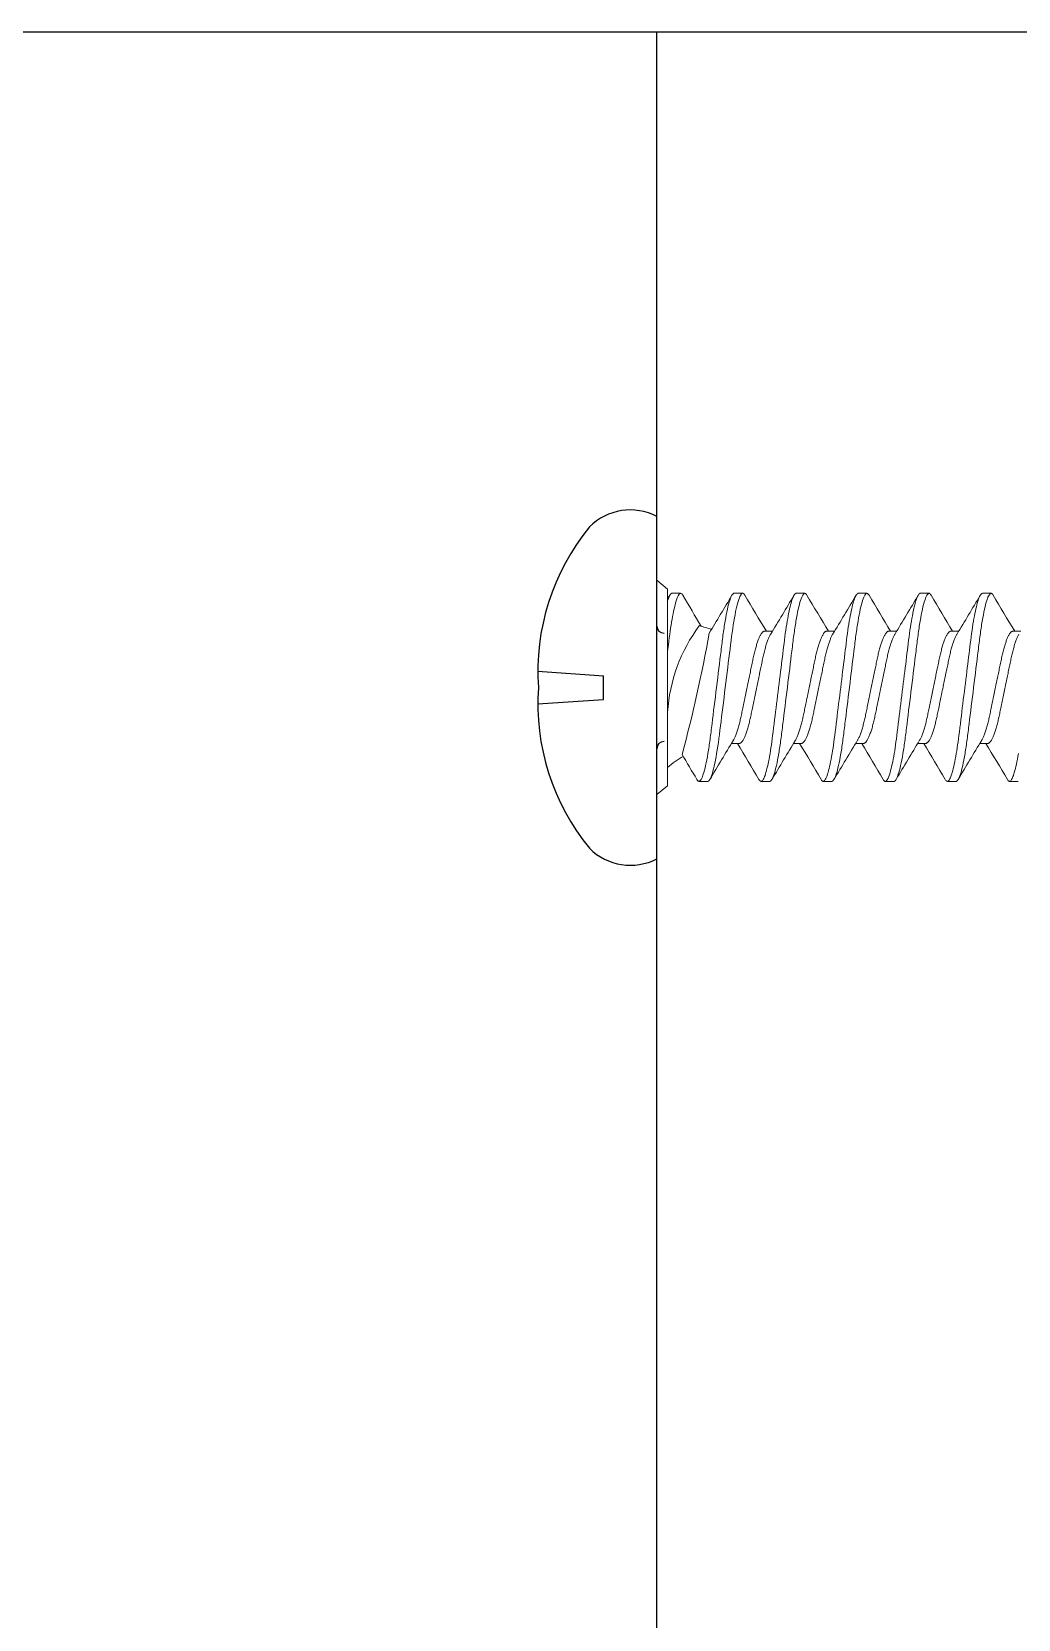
# Model space of a CAD drawing. Header units: inches. Extents: x 129892 to 140765, y 18172 to 24435.
# Drawn here: x 135132.7 to 135155.26, y 20788.06 to 20824.38 of the extents above; entities that cross this region are included whole.
import ezdxf

# ---------------------------------------------------------------- set-up
doc = ezdxf.new("R2010")
doc.units = ezdxf.units.IN
doc.header["$MEASUREMENT"] = 0

# ---------------------------------------------------------------- blocks, each defined once
blk = doc.blocks.new('A$C12DD3AAC')
for p, q in [((2.722, 5.47), (2.722, 7.975)), ((2.722, 2.664), (2.722, 5.47)), ((0, 4.435), (1.5, 4.334)), ((1.5, 3.789), (1.5, 4.334)), ((0, 3.687), (1.5, 3.789)), ((2.722, 0.147), (2.722, 2.664))]:
    blk.add_line(p, q)
at = {"color": 0, "linetype": 'Continuous', "lineweight": 0}
for p, q in [((2.965, 6.317), (2.722, 6.521)), ((2.965, 1.817), (2.965, 6.317)), ((2.965, 1.817), (2.722, 1.613))]:
    blk.add_line(p, q, dxfattribs=at)
at = {"color": 7, "linetype": 'Continuous', "lineweight": 15}
for p, q in [((3.065, 6.218), (3.265, 6.218)), ((4.485, 6.218), (4.685, 6.218)), ((5.905, 6.218), (6.105, 6.218)), ((7.325, 6.218), (7.525, 6.218)), ((8.745, 6.218), (8.945, 6.218)), ((10.165, 6.218), (10.365, 6.218)), ((2.965, 6.049), (2.965, 6.087)), ((2.965, 6.049), (2.965, 4.874)), ((5.185, 5.352), (5.366, 5.352)), ((6.605, 5.352), (6.786, 5.352)), ((8.025, 5.352), (8.206, 5.352)), ((9.445, 5.352), (9.626, 5.352)), ((10.865, 5.352), (11.046, 5.352)), ((2.965, 4.874), (2.965, 3.498)), ((4.605, 2.783), (4.425, 2.783)), ((6.025, 2.783), (5.845, 2.783)), ((7.445, 2.783), (7.265, 2.783)), ((8.865, 2.783), (8.685, 2.783)), ((10.285, 2.783), (10.105, 2.783)), ((3.885, 1.917), (3.685, 1.917)), ((5.305, 1.917), (5.105, 1.917)), ((6.725, 1.917), (6.525, 1.917)), ((8.145, 1.917), (7.945, 1.917)), ((9.565, 1.917), (9.365, 1.917)), ((10.985, 1.917), (10.785, 1.917))]:
    blk.add_line(p, q, dxfattribs=at)
for points in [[(5.057, 1.96), (5.065, 1.947), (5.075, 1.934), (5.086, 1.924), (5.096, 1.919), (5.105, 1.917), (5.115, 1.918), (5.124, 1.924), (5.134, 1.932), (5.144, 1.944), (5.154, 1.96), (5.165, 1.979), (5.175, 2.001), (5.185, 2.026), (5.195, 2.054), (5.206, 2.085), (5.216, 2.12), (5.228, 2.162), (5.24, 2.208), (5.251, 2.257), (5.263, 2.31), (5.275, 2.367), (5.286, 2.426), (5.298, 2.489), (5.309, 2.554), (5.32, 2.618), (5.33, 2.684), (5.34, 2.752), (5.35, 2.821), (5.359, 2.892), (5.369, 2.965), (5.38, 3.051), (5.391, 3.141), (5.402, 3.234), (5.414, 3.33), (5.425, 3.417), (5.436, 3.507), (5.447, 3.598), (5.459, 3.69), (5.47, 3.783), (5.482, 3.877), (5.494, 3.972), (5.505, 4.067), (5.517, 4.158), (5.528, 4.248), (5.539, 4.337), (5.55, 4.426), (5.561, 4.514), (5.572, 4.601), (5.582, 4.681), (5.591, 4.761), (5.601, 4.838), (5.611, 4.914), (5.62, 4.989), (5.63, 5.069), (5.639, 5.147), (5.649, 5.223), (5.659, 5.298), (5.669, 5.372), (5.68, 5.444), (5.691, 5.513), (5.702, 5.581), (5.713, 5.643), (5.724, 5.702), (5.735, 5.759), (5.746, 5.813), (5.757, 5.864), (5.768, 5.912), (5.778, 5.955), (5.789, 5.994), (5.8, 6.03), (5.81, 6.063), (5.82, 6.093), (5.832, 6.123), (5.843, 6.148), (5.854, 6.17), (5.865, 6.187), (5.875, 6.201), (5.886, 6.21), (5.896, 6.216), (5.905, 6.218), (5.905, 6.218)], [(6.477, 1.96), (6.485, 1.947), (6.495, 1.934), (6.506, 1.924), (6.516, 1.919), (6.525, 1.917), (6.535, 1.918), (6.544, 1.924), (6.554, 1.932), (6.564, 1.944), (6.574, 1.96), (6.585, 1.979), (6.595, 2.001), (6.605, 2.026), (6.615, 2.054), (6.626, 2.085), (6.636, 2.12), (6.648, 2.162), (6.66, 2.208), (6.671, 2.257), (6.683, 2.31), (6.695, 2.367), (6.706, 2.426), (6.718, 2.489), (6.729, 2.554), (6.74, 2.618), (6.75, 2.684), (6.76, 2.752), (6.77, 2.821), (6.779, 2.892), (6.789, 2.965), (6.8, 3.051), (6.811, 3.141), (6.822, 3.234), (6.834, 3.33), (6.845, 3.417), (6.856, 3.507), (6.867, 3.598), (6.879, 3.69), (6.89, 3.783), (6.902, 3.877), (6.914, 3.972), (6.925, 4.067), (6.937, 4.158), (6.948, 4.248), (6.959, 4.337), (6.97, 4.426), (6.981, 4.514), (6.992, 4.601), (7.002, 4.681), (7.011, 4.761), (7.021, 4.838), (7.031, 4.914), (7.04, 4.989), (7.05, 5.069), (7.059, 5.147), (7.069, 5.223), (7.079, 5.298), (7.089, 5.372), (7.1, 5.444), (7.111, 5.513), (7.122, 5.581), (7.133, 5.643), (7.144, 5.702), (7.155, 5.759), (7.166, 5.813), (7.177, 5.864), (7.188, 5.912), (7.198, 5.955), (7.209, 5.994), (7.22, 6.03), (7.23, 6.063), (7.24, 6.093), (7.252, 6.123), (7.263, 6.148), (7.274, 6.17), (7.285, 6.187), (7.295, 6.201), (7.306, 6.21), (7.316, 6.216), (7.325, 6.218), (7.325, 6.218)], [(7.897, 1.96), (7.905, 1.947), (7.915, 1.934), (7.926, 1.924), (7.936, 1.919), (7.945, 1.917), (7.955, 1.918), (7.964, 1.924), (7.974, 1.932), (7.984, 1.944), (7.994, 1.96), (8.005, 1.979), (8.015, 2.001), (8.025, 2.026), (8.035, 2.054), (8.046, 2.085), (8.056, 2.12), (8.068, 2.162), (8.08, 2.208), (8.091, 2.257), (8.103, 2.31), (8.115, 2.367), (8.126, 2.426), (8.138, 2.489), (8.149, 2.554), (8.16, 2.618), (8.17, 2.684), (8.18, 2.752), (8.19, 2.821), (8.199, 2.892), (8.209, 2.965), (8.22, 3.051), (8.231, 3.141), (8.242, 3.234), (8.254, 3.33), (8.265, 3.417), (8.276, 3.507), (8.287, 3.598), (8.299, 3.69), (8.31, 3.783), (8.322, 3.877), (8.334, 3.972), (8.345, 4.067), (8.357, 4.158), (8.368, 4.248), (8.379, 4.337), (8.39, 4.426), (8.401, 4.514), (8.412, 4.601), (8.422, 4.681), (8.431, 4.761), (8.441, 4.838), (8.451, 4.914), (8.46, 4.989), (8.47, 5.069), (8.479, 5.147), (8.489, 5.223), (8.499, 5.298), (8.509, 5.372), (8.52, 5.444), (8.531, 5.513), (8.542, 5.581), (8.553, 5.643), (8.564, 5.702), (8.575, 5.759), (8.586, 5.813), (8.597, 5.864), (8.608, 5.912), (8.618, 5.955), (8.629, 5.994), (8.64, 6.03), (8.65, 6.063), (8.66, 6.093), (8.672, 6.123), (8.683, 6.148), (8.694, 6.17), (8.705, 6.187), (8.715, 6.201), (8.726, 6.21), (8.736, 6.216), (8.745, 6.218), (8.745, 6.218)], [(9.317, 1.96), (9.325, 1.947), (9.336, 1.934), (9.346, 1.924), (9.356, 1.919), (9.365, 1.917), (9.375, 1.918), (9.384, 1.924), (9.394, 1.932), (9.404, 1.944), (9.414, 1.96), (9.425, 1.979), (9.435, 2.001), (9.445, 2.026), (9.455, 2.054), (9.466, 2.085), (9.476, 2.12), (9.488, 2.162), (9.5, 2.208), (9.511, 2.257), (9.523, 2.31), (9.535, 2.367), (9.546, 2.426), (9.558, 2.489), (9.569, 2.554), (9.58, 2.618), (9.59, 2.684), (9.6, 2.752), (9.61, 2.821), (9.619, 2.892), (9.629, 2.965), (9.64, 3.051), (9.651, 3.141), (9.662, 3.234), (9.674, 3.33), (9.685, 3.417), (9.696, 3.507), (9.707, 3.598), (9.719, 3.69), (9.73, 3.783), (9.742, 3.877), (9.754, 3.972), (9.765, 4.067), (9.777, 4.158), (9.788, 4.248), (9.799, 4.337), (9.81, 4.426), (9.821, 4.514), (9.832, 4.601), (9.842, 4.681), (9.851, 4.761), (9.861, 4.838), (9.871, 4.914), (9.88, 4.989), (9.89, 5.069), (9.899, 5.147), (9.909, 5.223), (9.919, 5.298), (9.929, 5.372), (9.94, 5.444), (9.951, 5.513), (9.962, 5.581), (9.973, 5.643), (9.984, 5.702), (9.995, 5.759), (10.006, 5.813), (10.017, 5.864), (10.028, 5.912), (10.038, 5.955), (10.049, 5.994), (10.06, 6.03), (10.07, 6.063), (10.08, 6.093), (10.092, 6.123), (10.103, 6.148), (10.114, 6.17), (10.125, 6.187), (10.136, 6.201), (10.146, 6.21), (10.156, 6.216), (10.165, 6.218), (10.165, 6.218)], [(10.737, 1.96), (10.745, 1.947), (10.756, 1.934), (10.766, 1.924), (10.776, 1.919), (10.785, 1.917), (10.795, 1.918), (10.804, 1.924), (10.814, 1.932), (10.824, 1.944), (10.834, 1.96), (10.845, 1.979), (10.855, 2.001), (10.865, 2.026), (10.875, 2.054), (10.886, 2.085), (10.896, 2.12), (10.908, 2.162), (10.92, 2.208), (10.931, 2.257), (10.943, 2.31), (10.955, 2.367), (10.966, 2.426), (10.978, 2.489), (10.989, 2.554)]]:
    blk.add_lwpolyline(points, dxfattribs=at)
for centre, radius, start, end in [((2.114, 6.811), 1.314, 62.4049, 135.1777), ((5.188, 4.44), 5.188, 140.5463, 184.1889), ((2.885, 5.47), 0.163, 180, 270), ((5.188, 3.682), 5.188, 175.8111, 219.4537), ((2.885, 2.664), 0.163, 90, 180), ((2.114, 1.311), 1.314, 224.8223, 297.5951)]:
    blk.add_arc(centre, radius, start, end)
for centre, radius, start, end in [((-96.02, 64.522), 114.946, 329.44504, 329.49554), ((69.199, 44.91), 76.428, 210.45286, 211.07282), ((-52.838, 39.804), 66.418, 328.70673, 329.58031), ((64.356, 41.196), 69.146, 210.42988, 211.2238), ((-49.013, 38.372), 63.619, 328.65536, 329.59576), ((66.481, 41.617), 69.967, 210.43448, 211.21919), ((-47.593, 38.372), 63.619, 328.65536, 329.59576), ((67.901, 41.617), 69.967, 210.43448, 211.21919), ((-46.173, 38.372), 63.619, 328.65536, 329.59576), ((69.321, 41.617), 69.967, 210.43448, 211.21919), ((-44.753, 38.372), 63.619, 328.65536, 329.59576), ((70.741, 41.617), 69.967, 210.43448, 211.21919), ((6.677, 3.259), 3.719, 143.3706, 176.3086), ((4.435, 7.592), 2.24, 250.6363, 258.1346), ((-27.139, 10.806), 31.54, 344.7932, 349.955), ((58.802, -30.236), 63.616, 148.65534, 149.59579), ((-54.567, -33.063), 69.149, 30.4299, 31.22378), ((61.288, -30.873), 64.858, 148.66434, 149.58679), ((-53.147, -33.063), 69.149, 30.4299, 31.22378), ((62.708, -30.873), 64.858, 148.66434, 149.58679), ((-51.727, -33.063), 69.149, 30.4299, 31.22378), ((64.128, -30.873), 64.858, 148.66434, 149.58679), ((-50.307, -33.063), 69.149, 30.4299, 31.22378), ((65.548, -30.873), 64.858, 148.66434, 149.58679), ((-48.887, -33.063), 69.149, 30.4299, 31.22378), ((4.435, 0.543), 2.24, 119.7458, 131), ((-68.22, -40.313), 83.369, 30.46834, 30.92641)]:
    blk.add_arc(centre, radius, start, end, dxfattribs=at)
for points, knots in [([(2.965, 4.874), (2.994, 5.102), (3.018, 5.306), (3.077, 5.679), (3.109, 5.842), (3.172, 6.084), (3.204, 6.163), (3.261, 6.231), (3.285, 6.224), (3.314, 6.174)], [0, 0, 0, 0, 0.25, 0.25, 0.5, 0.5, 0.75, 0.75, 1, 1, 1, 1]), ([(3.685, 1.917), (3.714, 1.917), (3.748, 1.969), (3.819, 2.187), (3.855, 2.353), (3.906, 2.654), (3.922, 2.763), (3.953, 2.991), (3.967, 3.109), (4.014, 3.492), (4.05, 3.779), (4.121, 4.355), (4.157, 4.643), (4.204, 5.026), (4.218, 5.144), (4.249, 5.371), (4.265, 5.48), (4.316, 5.782), (4.352, 5.947), (4.423, 6.165), (4.457, 6.218), (4.485, 6.218)], [0, 0, 0, 0, 0.125, 0.125, 0.25, 0.25, 0.3125, 0.3125, 0.375, 0.375, 0.5, 0.5, 0.625, 0.625, 0.6875, 0.6875, 0.75, 0.75, 0.875, 0.875, 1, 1, 1, 1]), ([(3.885, 1.917), (3.916, 1.917), (3.952, 1.977), (4.028, 2.224), (4.067, 2.411), (4.137, 2.857), (4.166, 3.106), (4.237, 3.674), (4.276, 3.988), (4.351, 4.597), (4.387, 4.89), (4.449, 5.387), (4.485, 5.619), (4.561, 5.981), (4.6, 6.109), (4.67, 6.233), (4.699, 6.234), (4.734, 6.174)], [0, 0, 0, 0, 0.125, 0.125, 0.25, 0.25, 0.375, 0.375, 0.5, 0.5, 0.625, 0.625, 0.75, 0.75, 0.875, 0.875, 1, 1, 1, 1]), ([(5.305, 1.917), (5.334, 1.917), (5.368, 1.969), (5.439, 2.187), (5.475, 2.353), (5.526, 2.654), (5.542, 2.763), (5.573, 2.991), (5.587, 3.109), (5.634, 3.492), (5.67, 3.779), (5.741, 4.355), (5.777, 4.643), (5.824, 5.026), (5.838, 5.144), (5.869, 5.371), (5.885, 5.48), (5.936, 5.782), (5.972, 5.947), (6.043, 6.165), (6.077, 6.218), (6.105, 6.218)], [0, 0, 0, 0, 0.125, 0.125, 0.25, 0.25, 0.3125, 0.3125, 0.375, 0.375, 0.5, 0.5, 0.625, 0.625, 0.6875, 0.6875, 0.75, 0.75, 0.875, 0.875, 1, 1, 1, 1]), ([(6.725, 1.917), (6.754, 1.917), (6.788, 1.969), (6.859, 2.187), (6.895, 2.353), (6.946, 2.654), (6.962, 2.763), (6.993, 2.991), (7.007, 3.109), (7.054, 3.492), (7.09, 3.779), (7.161, 4.355), (7.197, 4.643), (7.244, 5.026), (7.258, 5.144), (7.289, 5.371), (7.305, 5.48), (7.356, 5.782), (7.392, 5.947), (7.463, 6.165), (7.497, 6.218), (7.525, 6.218)], [0, 0, 0, 0, 0.125, 0.125, 0.25, 0.25, 0.3125, 0.3125, 0.375, 0.375, 0.5, 0.5, 0.625, 0.625, 0.6875, 0.6875, 0.75, 0.75, 0.875, 0.875, 1, 1, 1, 1]), ([(8.145, 1.917), (8.174, 1.917), (8.208, 1.969), (8.279, 2.187), (8.315, 2.353), (8.366, 2.654), (8.382, 2.763), (8.413, 2.991), (8.427, 3.109), (8.474, 3.492), (8.51, 3.779), (8.581, 4.355), (8.617, 4.643), (8.664, 5.026), (8.678, 5.144), (8.709, 5.371), (8.725, 5.48), (8.776, 5.782), (8.812, 5.947), (8.883, 6.165), (8.917, 6.218), (8.945, 6.218)], [0, 0, 0, 0, 0.125, 0.125, 0.25, 0.25, 0.3125, 0.3125, 0.375, 0.375, 0.5, 0.5, 0.625, 0.625, 0.6875, 0.6875, 0.75, 0.75, 0.875, 0.875, 1, 1, 1, 1]), ([(9.565, 1.917), (9.594, 1.917), (9.628, 1.969), (9.699, 2.187), (9.735, 2.353), (9.786, 2.654), (9.802, 2.763), (9.833, 2.991), (9.847, 3.109), (9.894, 3.492), (9.93, 3.779), (10.001, 4.355), (10.037, 4.643), (10.084, 5.026), (10.098, 5.144), (10.129, 5.371), (10.145, 5.48), (10.196, 5.782), (10.232, 5.947), (10.303, 6.165), (10.337, 6.218), (10.365, 6.218)], [0, 0, 0, 0, 0.125, 0.125, 0.25, 0.25, 0.3125, 0.3125, 0.375, 0.375, 0.5, 0.5, 0.625, 0.625, 0.6875, 0.6875, 0.75, 0.75, 0.875, 0.875, 1, 1, 1, 1]), ([(4.47, 2.857), (4.474, 2.863), (4.482, 2.877), (4.496, 2.904), (4.512, 2.937), (4.527, 2.975), (4.543, 3.017), (4.559, 3.063), (4.574, 3.111), (4.589, 3.162), (4.603, 3.214), (4.617, 3.268), (4.63, 3.323), (4.643, 3.38), (4.655, 3.439), (4.668, 3.499), (4.681, 3.562), (4.694, 3.628), (4.709, 3.697), (4.723, 3.769), (4.739, 3.842), (4.754, 3.916), (4.77, 3.992), (4.785, 4.066), (4.8, 4.139), (4.815, 4.211), (4.83, 4.282), (4.845, 4.353), (4.859, 4.422), (4.873, 4.489), (4.887, 4.554), (4.9, 4.618), (4.913, 4.681), (4.926, 4.743), (4.939, 4.803), (4.953, 4.861), (4.967, 4.918), (4.982, 4.971), (4.996, 5.021), (5.011, 5.068), (5.026, 5.111), (5.041, 5.152), (5.056, 5.189), (5.071, 5.222), (5.086, 5.252), (5.101, 5.278), (5.116, 5.301), (5.13, 5.32), (5.145, 5.334), (5.159, 5.344), (5.173, 5.35), (5.181, 5.351), (5.185, 5.352)], [0, 0, 0, 0, 0.015027, 0.035073, 0.056128, 0.077201, 0.098252, 0.119243, 0.140134, 0.160888, 0.180539, 0.200002, 0.21925, 0.238259, 0.257019, 0.275892, 0.295017, 0.314372, 0.334863, 0.355543, 0.376377, 0.397327, 0.418355, 0.439423, 0.459535, 0.479612, 0.49962, 0.519527, 0.5393, 0.558909, 0.578323, 0.597517, 0.61736, 0.636998, 0.656867, 0.677003, 0.697377, 0.717959, 0.737767, 0.757701, 0.777729, 0.797817, 0.817931, 0.838038, 0.858101, 0.878089, 0.89891, 0.919574, 0.940047, 0.960295, 0.980289, 1, 1, 1, 1]), ([(4.605, 2.783), (4.61, 2.783), (4.618, 2.784), (4.631, 2.79), (4.644, 2.799), (4.658, 2.812), (4.672, 2.829), (4.686, 2.85), (4.701, 2.875), (4.716, 2.904), (4.732, 2.937), (4.747, 2.975), (4.763, 3.017), (4.779, 3.063), (4.794, 3.111), (4.809, 3.162), (4.823, 3.214), (4.837, 3.268), (4.85, 3.323), (4.863, 3.38), (4.875, 3.439), (4.888, 3.499), (4.901, 3.562), (4.914, 3.628), (4.929, 3.697), (4.943, 3.769), (4.959, 3.842), (4.974, 3.916), (4.99, 3.992), (5.005, 4.066), (5.02, 4.139), (5.035, 4.211), (5.05, 4.282), (5.065, 4.353), (5.079, 4.422), (5.093, 4.489), (5.107, 4.554), (5.12, 4.618), (5.133, 4.681), (5.146, 4.743), (5.159, 4.803), (5.173, 4.861), (5.187, 4.918), (5.202, 4.971), (5.216, 5.021), (5.231, 5.068), (5.246, 5.111), (5.261, 5.152), (5.276, 5.189), (5.291, 5.222), (5.306, 5.252), (5.316, 5.27), (5.321, 5.278), (5.321, 5.278)], [0, 0, 0, 0, 0.018809, 0.037876, 0.057178, 0.076688, 0.096379, 0.116219, 0.136178, 0.156223, 0.177278, 0.198351, 0.219402, 0.240393, 0.261284, 0.282037, 0.301688, 0.321151, 0.340399, 0.359407, 0.378167, 0.39704, 0.416165, 0.435519, 0.45601, 0.47669, 0.497523, 0.518473, 0.539501, 0.560569, 0.58068, 0.600757, 0.620765, 0.640672, 0.660445, 0.680053, 0.699467, 0.718661, 0.738503, 0.758141, 0.77801, 0.798146, 0.81852, 0.839101, 0.858909, 0.878842, 0.89887, 0.918958, 0.939072, 0.959178, 0.979242, 0.999229, 1, 1, 1, 1]), ([(5.89, 2.857), (5.894, 2.863), (5.902, 2.877), (5.916, 2.904), (5.932, 2.937), (5.947, 2.975), (5.963, 3.017), (5.979, 3.063), (5.994, 3.111), (6.009, 3.162), (6.023, 3.214), (6.037, 3.268), (6.05, 3.323), (6.063, 3.38), (6.075, 3.439), (6.088, 3.499), (6.101, 3.562), (6.114, 3.628), (6.129, 3.697), (6.143, 3.769), (6.159, 3.842), (6.174, 3.916), (6.19, 3.992), (6.205, 4.066), (6.22, 4.139), (6.235, 4.211), (6.25, 4.282), (6.265, 4.353), (6.279, 4.422), (6.293, 4.489), (6.307, 4.554), (6.32, 4.618), (6.333, 4.681), (6.346, 4.743), (6.359, 4.803), (6.373, 4.861), (6.387, 4.918), (6.402, 4.971), (6.416, 5.021), (6.431, 5.068), (6.446, 5.111), (6.461, 5.152), (6.476, 5.189), (6.491, 5.222), (6.506, 5.252), (6.521, 5.278), (6.536, 5.301), (6.55, 5.32), (6.565, 5.334), (6.579, 5.344), (6.593, 5.35), (6.601, 5.351), (6.605, 5.352)], [0, 0, 0, 0, 0.015022, 0.035067, 0.056123, 0.077196, 0.098247, 0.119238, 0.140129, 0.160884, 0.180534, 0.199997, 0.219246, 0.238254, 0.257015, 0.275888, 0.295014, 0.314368, 0.334859, 0.35554, 0.376373, 0.397323, 0.418352, 0.43942, 0.459532, 0.479609, 0.499618, 0.519525, 0.539298, 0.558906, 0.578321, 0.597515, 0.617358, 0.636996, 0.656865, 0.677001, 0.697376, 0.717957, 0.737765, 0.757699, 0.777727, 0.797816, 0.81793, 0.838037, 0.858101, 0.878088, 0.898909, 0.919573, 0.940046, 0.960295, 0.980289, 1, 1, 1, 1]), ([(6.025, 2.783), (6.03, 2.783), (6.038, 2.784), (6.051, 2.79), (6.064, 2.799), (6.078, 2.812), (6.092, 2.829), (6.106, 2.85), (6.121, 2.875), (6.136, 2.904), (6.152, 2.937), (6.167, 2.975), (6.183, 3.017), (6.199, 3.063), (6.214, 3.111), (6.229, 3.162), (6.243, 3.214), (6.257, 3.268), (6.27, 3.323), (6.283, 3.38), (6.295, 3.439), (6.308, 3.499), (6.321, 3.562), (6.334, 3.628), (6.349, 3.697), (6.363, 3.769), (6.379, 3.842), (6.394, 3.916), (6.41, 3.992), (6.425, 4.066), (6.44, 4.139), (6.455, 4.211), (6.47, 4.282), (6.485, 4.353), (6.499, 4.422), (6.513, 4.489), (6.527, 4.554), (6.54, 4.618), (6.553, 4.681), (6.566, 4.743), (6.579, 4.803), (6.593, 4.861), (6.607, 4.918), (6.622, 4.971), (6.636, 5.021), (6.651, 5.068), (6.666, 5.111), (6.681, 5.152), (6.696, 5.189), (6.711, 5.222), (6.726, 5.252), (6.736, 5.27), (6.741, 5.278), (6.741, 5.278)], [0, 0, 0, 0, 0.018809, 0.037876, 0.057178, 0.076688, 0.096379, 0.116219, 0.136178, 0.156223, 0.177278, 0.198351, 0.219402, 0.240393, 0.261284, 0.282037, 0.301688, 0.321151, 0.340399, 0.359407, 0.378167, 0.39704, 0.416165, 0.435519, 0.45601, 0.47669, 0.497523, 0.518473, 0.539501, 0.560569, 0.58068, 0.600757, 0.620765, 0.640672, 0.660445, 0.680053, 0.699467, 0.718661, 0.738503, 0.758141, 0.77801, 0.798146, 0.81852, 0.839101, 0.858909, 0.878842, 0.89887, 0.918958, 0.939072, 0.959178, 0.979242, 0.999229, 1, 1, 1, 1]), ([(7.31, 2.857), (7.314, 2.863), (7.322, 2.877), (7.336, 2.904), (7.352, 2.937), (7.367, 2.975), (7.383, 3.017), (7.399, 3.063), (7.414, 3.111), (7.429, 3.162), (7.443, 3.214), (7.457, 3.268), (7.47, 3.323), (7.483, 3.38), (7.495, 3.439), (7.508, 3.499), (7.521, 3.562), (7.534, 3.628), (7.549, 3.697), (7.563, 3.769), (7.579, 3.842), (7.594, 3.916), (7.61, 3.992), (7.625, 4.066), (7.64, 4.139), (7.655, 4.211), (7.67, 4.282), (7.685, 4.353), (7.699, 4.422), (7.713, 4.489), (7.727, 4.554), (7.74, 4.618), (7.753, 4.681), (7.766, 4.743), (7.779, 4.803), (7.793, 4.861), (7.807, 4.918), (7.822, 4.971), (7.836, 5.021), (7.851, 5.068), (7.866, 5.111), (7.881, 5.152), (7.896, 5.189), (7.911, 5.222), (7.926, 5.252), (7.941, 5.278), (7.956, 5.301), (7.97, 5.32), (7.985, 5.334), (7.999, 5.344), (8.013, 5.35), (8.021, 5.351), (8.025, 5.352)], [0, 0, 0, 0, 0.015022, 0.035067, 0.056123, 0.077196, 0.098247, 0.119238, 0.140129, 0.160884, 0.180534, 0.199997, 0.219246, 0.238254, 0.257015, 0.275888, 0.295014, 0.314368, 0.334859, 0.35554, 0.376373, 0.397323, 0.418352, 0.43942, 0.459532, 0.479609, 0.499618, 0.519525, 0.539298, 0.558906, 0.578321, 0.597515, 0.617358, 0.636996, 0.656865, 0.677001, 0.697376, 0.717957, 0.737765, 0.757699, 0.777727, 0.797816, 0.81793, 0.838037, 0.858101, 0.878088, 0.898909, 0.919573, 0.940046, 0.960295, 0.980289, 1, 1, 1, 1]), ([(7.445, 2.783), (7.45, 2.783), (7.458, 2.784), (7.471, 2.79), (7.484, 2.799), (7.498, 2.812), (7.512, 2.829), (7.526, 2.85), (7.541, 2.875), (7.556, 2.904), (7.572, 2.937), (7.587, 2.975), (7.603, 3.017), (7.619, 3.063), (7.634, 3.111), (7.649, 3.162), (7.663, 3.214), (7.677, 3.268), (7.69, 3.323), (7.703, 3.38), (7.715, 3.439), (7.728, 3.499), (7.741, 3.562), (7.754, 3.628), (7.769, 3.697), (7.783, 3.769), (7.799, 3.842), (7.814, 3.916), (7.83, 3.992), (7.845, 4.066), (7.86, 4.139), (7.875, 4.211), (7.89, 4.282), (7.905, 4.353), (7.919, 4.422), (7.933, 4.489), (7.947, 4.554), (7.96, 4.618), (7.973, 4.681), (7.986, 4.743), (7.999, 4.803), (8.013, 4.861), (8.027, 4.918), (8.042, 4.971), (8.056, 5.021), (8.071, 5.068), (8.086, 5.111), (8.101, 5.152), (8.116, 5.189), (8.131, 5.222), (8.146, 5.252), (8.156, 5.27), (8.161, 5.278), (8.161, 5.278)], [0, 0, 0, 0, 0.018809, 0.037876, 0.057178, 0.076688, 0.096379, 0.116219, 0.136178, 0.156223, 0.177278, 0.198351, 0.219402, 0.240393, 0.261284, 0.282037, 0.301688, 0.321151, 0.340399, 0.359407, 0.378167, 0.39704, 0.416165, 0.435519, 0.45601, 0.47669, 0.497523, 0.518473, 0.539501, 0.560569, 0.58068, 0.600757, 0.620765, 0.640672, 0.660445, 0.680053, 0.699467, 0.718661, 0.738503, 0.758141, 0.77801, 0.798146, 0.81852, 0.839101, 0.858909, 0.878842, 0.89887, 0.918958, 0.939072, 0.959178, 0.979242, 0.999229, 1, 1, 1, 1]), ([(8.73, 2.857), (8.734, 2.863), (8.742, 2.877), (8.756, 2.904), (8.772, 2.937), (8.787, 2.975), (8.803, 3.017), (8.819, 3.063), (8.834, 3.111), (8.849, 3.162), (8.863, 3.214), (8.877, 3.268), (8.89, 3.323), (8.903, 3.38), (8.915, 3.439), (8.928, 3.499), (8.941, 3.562), (8.954, 3.628), (8.969, 3.697), (8.983, 3.769), (8.999, 3.842), (9.014, 3.916), (9.03, 3.992), (9.045, 4.066), (9.06, 4.139), (9.075, 4.211), (9.09, 4.282), (9.105, 4.353), (9.119, 4.422), (9.133, 4.489), (9.147, 4.554), (9.16, 4.618), (9.173, 4.681), (9.186, 4.743), (9.199, 4.803), (9.213, 4.861), (9.227, 4.918), (9.242, 4.971), (9.256, 5.021), (9.271, 5.068), (9.286, 5.111), (9.301, 5.152), (9.316, 5.189), (9.331, 5.222), (9.346, 5.252), (9.361, 5.278), (9.376, 5.301), (9.39, 5.32), (9.405, 5.334), (9.419, 5.344), (9.433, 5.35), (9.441, 5.351), (9.445, 5.352)], [0, 0, 0, 0, 0.015022, 0.035067, 0.056123, 0.077196, 0.098247, 0.119238, 0.140129, 0.160884, 0.180534, 0.199997, 0.219246, 0.238254, 0.257015, 0.275888, 0.295014, 0.314368, 0.334859, 0.35554, 0.376373, 0.397323, 0.418352, 0.43942, 0.459532, 0.479609, 0.499618, 0.519525, 0.539298, 0.558906, 0.578321, 0.597515, 0.617358, 0.636996, 0.656865, 0.677001, 0.697376, 0.717957, 0.737765, 0.757699, 0.777727, 0.797816, 0.81793, 0.838037, 0.858101, 0.878088, 0.898909, 0.919573, 0.940046, 0.960295, 0.980289, 1, 1, 1, 1]), ([(8.865, 2.783), (8.87, 2.783), (8.878, 2.784), (8.891, 2.79), (8.904, 2.799), (8.918, 2.812), (8.932, 2.829), (8.946, 2.85), (8.961, 2.875), (8.976, 2.904), (8.992, 2.937), (9.007, 2.975), (9.023, 3.017), (9.039, 3.063), (9.054, 3.111), (9.069, 3.162), (9.083, 3.214), (9.097, 3.268), (9.11, 3.323), (9.123, 3.38), (9.135, 3.439), (9.148, 3.499), (9.161, 3.562), (9.174, 3.628), (9.189, 3.697), (9.203, 3.769), (9.219, 3.842), (9.234, 3.916), (9.25, 3.992), (9.265, 4.066), (9.28, 4.139), (9.295, 4.211), (9.31, 4.282), (9.325, 4.353), (9.339, 4.422), (9.353, 4.489), (9.367, 4.554), (9.38, 4.618), (9.393, 4.681), (9.406, 4.743), (9.419, 4.803), (9.433, 4.861), (9.447, 4.918), (9.462, 4.971), (9.476, 5.021), (9.491, 5.068), (9.506, 5.111), (9.521, 5.152), (9.536, 5.189), (9.551, 5.222), (9.566, 5.252), (9.576, 5.27), (9.581, 5.278), (9.581, 5.278)], [0, 0, 0, 0, 0.018809, 0.037876, 0.057178, 0.076688, 0.096379, 0.116219, 0.136178, 0.156223, 0.177278, 0.198351, 0.219402, 0.240393, 0.261284, 0.282037, 0.301688, 0.321151, 0.340399, 0.359407, 0.378167, 0.39704, 0.416165, 0.435519, 0.45601, 0.47669, 0.497523, 0.518473, 0.539501, 0.560569, 0.58068, 0.600757, 0.620765, 0.640672, 0.660445, 0.680053, 0.699467, 0.718661, 0.738503, 0.758141, 0.77801, 0.798146, 0.81852, 0.839101, 0.858909, 0.878842, 0.89887, 0.918958, 0.939072, 0.959178, 0.979242, 0.999229, 1, 1, 1, 1]), ([(10.15, 2.857), (10.154, 2.863), (10.162, 2.877), (10.176, 2.904), (10.192, 2.937), (10.207, 2.975), (10.223, 3.017), (10.239, 3.063), (10.254, 3.111), (10.269, 3.162), (10.283, 3.214), (10.297, 3.268), (10.31, 3.323), (10.323, 3.38), (10.335, 3.439), (10.348, 3.499), (10.361, 3.562), (10.374, 3.628), (10.389, 3.697), (10.403, 3.769), (10.419, 3.842), (10.434, 3.916), (10.45, 3.992), (10.465, 4.066), (10.48, 4.139), (10.495, 4.211), (10.51, 4.282), (10.525, 4.353), (10.539, 4.422), (10.553, 4.489), (10.567, 4.554), (10.58, 4.618), (10.593, 4.681), (10.606, 4.743), (10.619, 4.803), (10.633, 4.861), (10.647, 4.918), (10.662, 4.971), (10.676, 5.021), (10.691, 5.068), (10.706, 5.111), (10.721, 5.152), (10.736, 5.189), (10.751, 5.222), (10.766, 5.252), (10.781, 5.278), (10.796, 5.301), (10.81, 5.32), (10.825, 5.334), (10.839, 5.344), (10.853, 5.35), (10.861, 5.351), (10.865, 5.352)], [0, 0, 0, 0, 0.015022, 0.035067, 0.056123, 0.077196, 0.098247, 0.119238, 0.140129, 0.160884, 0.180534, 0.199997, 0.219246, 0.238254, 0.257015, 0.275888, 0.295014, 0.314368, 0.334859, 0.35554, 0.376373, 0.397323, 0.418352, 0.43942, 0.459532, 0.479609, 0.499618, 0.519525, 0.539298, 0.558906, 0.578321, 0.597515, 0.617358, 0.636996, 0.656865, 0.677001, 0.697376, 0.717957, 0.737765, 0.757699, 0.777727, 0.797816, 0.81793, 0.838037, 0.858101, 0.878088, 0.898909, 0.919573, 0.940046, 0.960295, 0.980289, 1, 1, 1, 1]), ([(10.285, 2.783), (10.29, 2.783), (10.298, 2.784), (10.311, 2.79), (10.324, 2.799), (10.338, 2.812), (10.352, 2.829), (10.366, 2.85), (10.381, 2.875), (10.396, 2.904), (10.412, 2.937), (10.427, 2.975), (10.443, 3.017), (10.459, 3.063), (10.474, 3.111), (10.489, 3.162), (10.503, 3.214), (10.517, 3.268), (10.53, 3.323), (10.543, 3.38), (10.555, 3.439), (10.568, 3.499), (10.581, 3.562), (10.594, 3.628), (10.609, 3.697), (10.623, 3.769), (10.639, 3.842), (10.654, 3.916), (10.67, 3.992), (10.685, 4.066), (10.7, 4.139), (10.715, 4.211), (10.73, 4.282), (10.745, 4.353), (10.759, 4.422), (10.773, 4.489), (10.787, 4.554), (10.8, 4.618), (10.813, 4.681), (10.826, 4.743), (10.839, 4.803), (10.853, 4.861), (10.867, 4.918), (10.882, 4.971), (10.896, 5.021), (10.911, 5.068), (10.926, 5.111), (10.941, 5.152), (10.956, 5.189), (10.971, 5.222), (10.986, 5.252), (10.996, 5.27), (11.001, 5.278), (11.001, 5.278)], [0, 0, 0, 0, 0.018809, 0.037876, 0.057178, 0.076688, 0.096379, 0.116219, 0.136178, 0.156223, 0.177278, 0.198351, 0.219402, 0.240393, 0.261284, 0.282037, 0.301688, 0.321151, 0.340399, 0.359407, 0.378167, 0.39704, 0.416165, 0.435519, 0.45601, 0.47669, 0.497523, 0.518473, 0.539501, 0.560569, 0.58068, 0.600757, 0.620765, 0.640672, 0.660445, 0.680053, 0.699467, 0.718661, 0.738503, 0.758141, 0.77801, 0.798146, 0.81852, 0.839101, 0.858909, 0.878842, 0.89887, 0.918958, 0.939072, 0.959178, 0.979242, 0.999229, 1, 1, 1, 1]), ([(3.637, 1.96), (3.639, 1.956), (3.646, 1.945), (3.655, 1.933), (3.666, 1.924), (3.676, 1.918), (3.682, 1.917), (3.685, 1.917)], [0, 0, 0, 0, 0.162479, 0.37481, 0.585282, 0.79373, 1, 1, 1, 1])]:
    blk.add_open_spline(points, degree=3, knots=knots, dxfattribs=at)
for points in [[(2.965, 6.049), (3.002, 6.163), (3.036, 6.218), (3.065, 6.218)], [(6.105, 6.218), (6.121, 6.218), (6.137, 6.204), (6.154, 6.174)], [(7.525, 6.218), (7.541, 6.218), (7.557, 6.204), (7.574, 6.174)], [(8.945, 6.218), (8.961, 6.218), (8.977, 6.204), (8.994, 6.174)], [(10.365, 6.218), (10.381, 6.218), (10.397, 6.204), (10.414, 6.174)]]:
    blk.add_open_spline(points, degree=3, dxfattribs=at)

msp = doc.modelspace()

# ---------------------------------------------------------------- linework, layer by layer
for points in [[(133663.995, 20824.381), (135163.995, 20824.381), (135163.995, 19635.681), (133663.995, 19635.681)], [(135159.995, 20464.381), (135146.995, 20464.381), (135146.995, 20824.381), (135159.995, 20824.381)]]:
    msp.add_lwpolyline(points, close=True)

# ---------------------------------------------------------------- block references
msp.add_blockref('A$C12DD3AAC', (135144.272, 20805.316))

doc.saveas('drawing.dxf')
